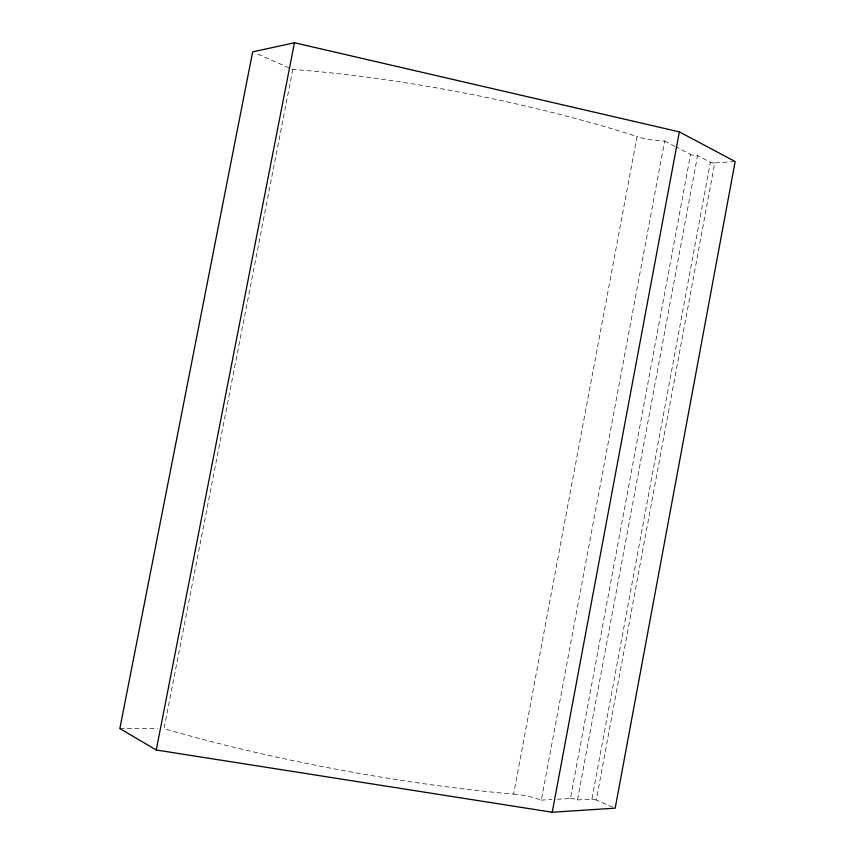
<?xml version="1.0" encoding="UTF-8"?>
<svg xmlns="http://www.w3.org/2000/svg" width="855" height="855" viewBox="0 0 855 855"><rect width="100%" height="100%" fill="white"/><g stroke="black" fill="none" stroke-linecap="round" stroke-linejoin="round"><path stroke-width="0.64" stroke-dasharray="4.28 3.21" d="M557.214 799.233L570.445 798.506L690.573 154.392L676.444 147.081M570.445 798.506A5.13 1.186 13.1 0 1 577.478 799.938L697.552 155.61A5.055 1.4 8.1 0 1 690.573 154.392M577.478 799.938L591.906 799.126L710.398 162.279L697.552 155.61M612.832 807.152L596.288 800.12L714.769 162.931L735.161 161.563M292.795 69.437L164.032 728.642A379.064 69.95 10.5 0 0 503.007 793.162L513.62 794.071L637.05 136.586L627.014 133.348A374.875 83.256 11.1 0 0 292.795 69.437L256.297 53.47M513.62 794.071A30.502 7.406 12.6 0 1 541.343 800.098L664.666 140.989A30.064 8.764 8.6 0 1 637.05 136.586M541.343 800.098L551.924 799.521M119.839 728.578L157.534 728.631M591.906 799.126L591.991 799.126A3.559 0.812 13.2 0 1 596.288 800.12M710.398 162.279L710.473 162.311A3.516 0.962 7.9 0 0 714.769 162.931M664.666 140.989L675.268 146.472"/><path stroke-width="1.28" d="M552.234 812.25L679.351 131.873L294.451 42.75L252.653 51.877L119.839 728.578L156.251 749.995L552.234 812.25L615.194 808.157L735.161 161.563L679.351 131.873M156.251 749.995L294.451 42.75"/></g></svg>
